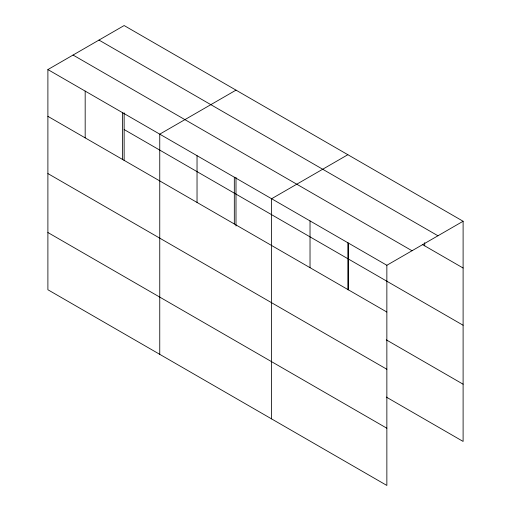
<?xml version="1.0" encoding="UTF-8"?>
<svg xmlns="http://www.w3.org/2000/svg" width="511" height="511" viewBox="0 0 511 511"><rect width="100%" height="100%" fill="white"/><g stroke="black" fill="none" stroke-linecap="round" stroke-linejoin="round"><path stroke-width="0.77" d="M47.893 69.573L386.859 265.273L386.859 485.45L47.893 289.75L47.893 69.573L124.141 25.55L463.107 221.25L463.107 441.427L386.278 397.066M235.999 90.134L159.751 134.157L159.751 354.334M347.857 154.712L271.609 198.734L271.609 418.911M386.859 265.273L463.107 221.25M98.981 40.075L437.946 235.775M422.635 244.654L463.107 268.02M73.054 55.047L412.019 250.748M124.141 129.545L463.107 325.245M47.893 116.342L386.859 312.042M386.278 339.847L463.107 384.202M47.893 173.568L386.859 369.268M47.893 232.524L386.859 428.224M424.692 242.668L424.692 245.842M348.445 243.095L348.445 289.865M347.857 242.808L347.857 289.782M310.024 220.912L310.024 267.681M235.999 177.432L235.999 225.996M234.325 177.208L234.325 223.978M197.035 155.683L197.035 202.452M124.141 112.854L124.141 160.614M122.468 112.624L122.468 159.394M85.177 91.099L85.177 137.868"/></g></svg>
